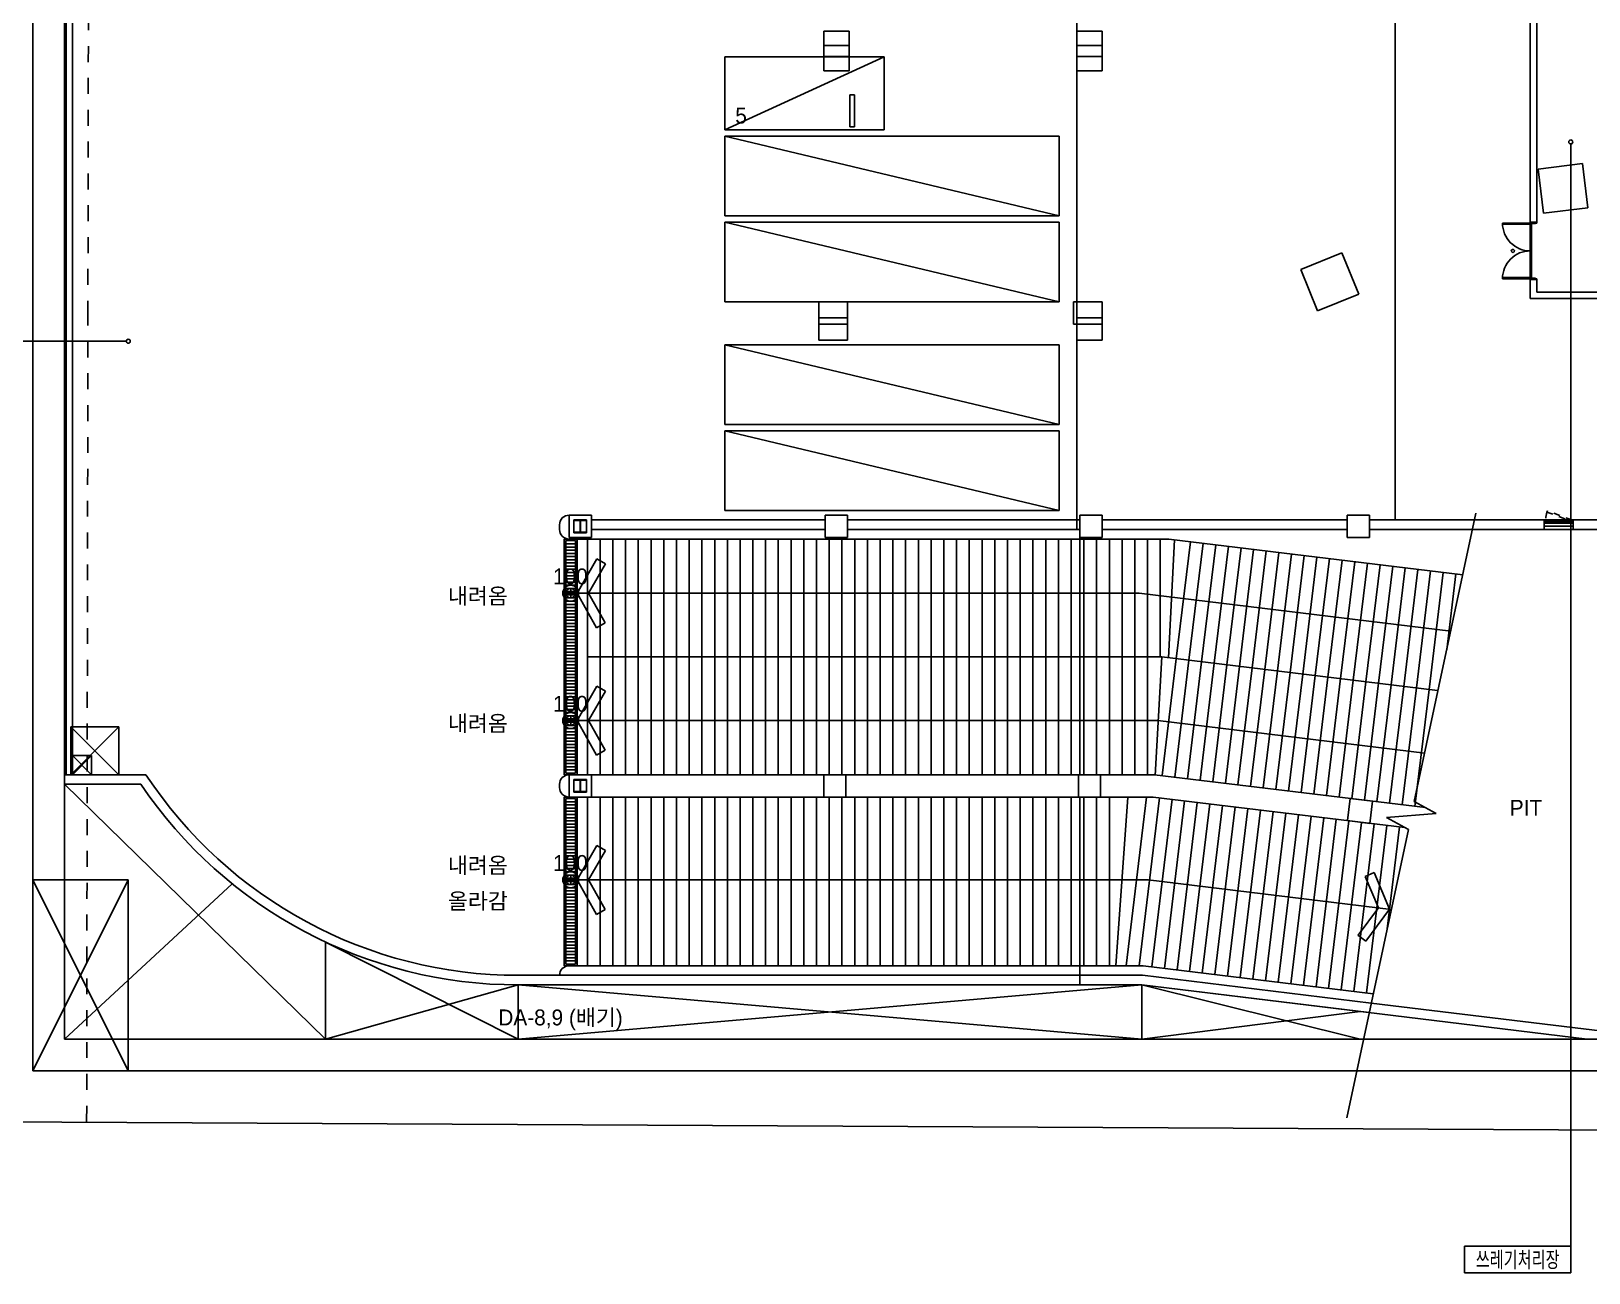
# Model space of a CAD drawing. Header units: millimetres. Extents: x -7718 to 421089, y 87466 to 341395.
# Drawn here: x 322653 to 371592, y 87466 to 126459 of the extents above; entities that cross this region are included whole.
import ezdxf
from ezdxf.enums import TextEntityAlignment as Align

# ---------------------------------------------------------------- set-up
doc = ezdxf.new("R2010")
doc.units = ezdxf.units.MM
doc.header["$LTSCALE"] = 200
doc.header["$MEASUREMENT"] = 0
doc.linetypes.add('CONTINOUS', pattern=[0])
doc.linetypes.add('HIDDEN', pattern=[2, 1, -1])
for name, color, linetype in [('e-plan', 9, 'CONTINUOUS'), ('e-room-box', 7, 'CONTINUOUS'), ('e-text', 6, 'CONTINUOUS')]:
    doc.layers.add(name, color=color, linetype=linetype)
doc.styles.add('kiahn', font='HY울릉도L.TTF')
doc.styles.add('돋움', font='Dotum.ttf')

msp = doc.modelspace()

# ---------------------------------------------------------------- linework, layer by layer
at = {"layer": 'e-plan', "linetype": 'HIDDEN', "ltscale": 2.5}
for p, q in [((324436, 117490), (324485, 148787)), ((324396, 92214), (324436, 117490))]:
    msp.add_line(p, q, dxfattribs=at)
at = {"layer": 'e-plan'}
for p, q in [((323703, 94809), (323703, 148609)), ((322703, 93809), (322703, 147609)), ((323753, 103109), (323753, 147609)), ((323953, 103109), (323953, 147609)), ((365503, 131344), (365503, 111109)), ((355503, 111109), (355503, 130159)), ((369753, 127075), (369753, 120459)), ((369953, 127006), (369953, 120459)), ((348353, 126009), (347553, 126009)), ((347553, 126009), (347553, 125209)), ((348353, 125209), (348353, 126009)), ((356303, 126009), (355503, 126009)), ((355503, 126009), (355503, 125209)), ((356303, 125209), (356303, 126009)), ((344449, 123356), (349449, 125656)), ((344449, 123356), (344449, 125656)), ((344449, 125656), (349449, 125656)), ((349449, 125656), (349449, 123356)), ((347553, 125209), (348353, 125209)), ((355503, 125209), (356303, 125209)), ((348374, 123456), (348374, 124456)), ((348374, 124456), (348524, 124456)), ((348524, 124456), (348524, 123456)), ((349449, 123356), (344449, 123356)), ((348524, 123456), (348374, 123456)), ((354949, 120659), (344449, 123159)), ((344449, 123159), (344449, 120659)), ((354949, 123159), (344449, 123159)), ((354949, 120659), (354949, 123159)), ((344449, 120659), (354949, 120659)), ((354949, 117959), (344449, 120459)), ((344449, 120459), (344449, 117959)), ((354949, 120459), (344449, 120459)), ((354949, 117959), (354949, 120459)), ((368878, 120434), (369753, 120434)), ((368878, 120394), (368878, 120434)), ((369753, 120394), (368878, 120394)), ((369753, 120459), (369953, 120459)), ((369953, 120459), (369753, 120459)), ((369753, 120459), (369753, 120434)), ((369753, 118684), (369753, 120434)), ((369753, 120434), (369793, 120434)), ((369753, 120434), (369753, 120394)), ((369793, 120434), (369793, 120414)), ((369793, 120414), (369793, 118704)), ((369793, 120414), (369913, 120414)), ((369913, 120414), (369913, 120434)), ((369913, 120434), (369953, 120434)), ((369953, 120434), (369953, 120459)), ((369753, 118724), (368878, 118724)), ((368878, 118724), (368878, 118684)), ((368878, 118684), (369753, 118684)), ((369753, 118684), (369753, 118724)), ((369753, 118659), (369753, 118684)), ((369753, 118684), (369793, 118684)), ((369753, 118659), (369953, 118659)), ((369753, 118659), (369753, 118059)), ((369953, 118659), (369753, 118659)), ((369793, 118684), (369793, 118704)), ((369793, 118704), (369913, 118704)), ((369913, 118704), (369913, 118684)), ((369913, 118684), (369953, 118684)), ((369953, 118684), (369953, 118659)), ((369953, 118659), (369953, 118259)), ((344449, 117959), (354949, 117959)), ((348303, 117959), (347403, 117959)), ((347403, 117959), (347403, 117259)), ((348303, 117259), (348303, 117959)), ((356303, 117959), (355403, 117959)), ((355403, 117959), (355403, 117259)), ((356303, 117259), (356303, 117959)), ((380803, 118059), (369753, 118059)), ((379103, 118259), (369953, 118259)), ((348303, 117459), (347403, 117459)), ((347403, 117459), (347403, 116759)), ((348303, 116759), (348303, 117459)), ((356303, 117459), (355503, 117459)), ((355503, 117459), (355503, 116759)), ((356303, 116759), (356303, 117459)), ((347403, 117259), (348303, 117259)), ((355403, 117259), (356303, 117259)), ((354949, 114109), (344449, 116609)), ((344449, 116609), (344449, 114109)), ((354949, 116609), (344449, 116609)), ((347403, 116759), (348303, 116759)), ((354949, 114109), (354949, 116609)), ((355503, 116759), (356303, 116759)), ((344449, 114109), (354949, 114109)), ((354949, 111409), (344449, 113909)), ((344449, 113909), (344449, 111409)), ((354949, 113909), (344449, 113909)), ((354949, 111409), (354949, 113909)), ((339603, 111259), (339553, 111259)), ((340253, 111259), (339553, 111259)), ((339553, 111259), (339553, 110559)), ((339703, 111109), (340103, 111109)), ((339703, 110709), (339703, 111109)), ((339703, 111088), (339703, 111109)), ((339703, 111109), (339903, 111109)), ((339903, 111109), (340103, 111109)), ((340103, 111109), (340103, 110709)), ((340103, 111109), (340103, 111088)), ((340253, 110559), (340253, 111259)), ((340253, 111109), (347603, 111109)), ((344449, 111409), (354949, 111409)), ((348303, 111259), (347603, 111259)), ((347603, 111259), (347603, 110559)), ((348303, 110559), (348303, 111259)), ((348303, 111109), (355603, 111109)), ((356303, 111259), (355603, 111259)), ((355603, 111259), (355603, 110559)), ((356303, 110559), (356303, 111259)), ((356303, 111109), (364003, 111109)), ((364703, 111259), (364003, 111259)), ((364003, 111259), (364003, 110559)), ((364703, 110559), (364703, 111259)), ((364703, 111109), (372103, 111109)), ((366108, 102266), (368041, 111323)), ((370183, 111109), (370183, 110809)), ((370193, 111109), (370193, 111009)), ((370228, 111109), (370193, 111109)), ((371058, 111109), (370228, 111109)), ((370228, 111059), (370228, 111109)), ((371058, 111059), (371058, 111109)), ((371058, 111109), (371093, 111109)), ((371093, 111109), (371093, 111009)), ((371103, 111109), (371103, 110809)), ((339253, 110809), (339253, 110959)), ((339887, 111088), (339703, 111088)), ((339703, 110709), (339703, 110730)), ((339703, 110730), (339887, 110730)), ((340103, 110709), (339703, 110709)), ((340103, 110709), (339703, 110709)), ((339897, 110740), (339897, 111078)), ((339909, 111078), (339909, 110740)), ((340103, 111088), (339919, 111088)), ((339919, 110730), (340103, 110730)), ((340103, 110730), (340103, 110709)), ((340253, 110809), (347603, 110809)), ((348303, 110809), (355603, 110809)), ((356303, 110809), (364003, 110809)), ((364703, 110809), (372103, 110809)), ((371103, 110909), (370183, 110909)), ((371103, 110909), (370183, 110909)), ((370193, 111009), (370228, 111009)), ((370243, 111059), (370228, 111059)), ((370228, 111009), (370243, 111009)), ((371043, 111059), (370243, 111059)), ((370243, 111009), (370243, 111059)), ((371043, 111009), (370243, 111009)), ((371043, 111009), (371043, 111059)), ((371043, 111059), (371058, 111059)), ((371058, 111009), (371043, 111009)), ((371093, 111009), (371058, 111009)), ((371103, 110909), (371103, 110909)), ((339403, 106809), (339403, 110509)), ((339403, 110509), (339803, 110509)), ((339453, 106809), (339453, 110459)), ((339453, 110459), (339753, 110459)), ((339453, 110359), (339753, 110359)), ((339453, 110259), (339753, 110259)), ((339453, 110159), (339753, 110159)), ((339553, 110559), (340253, 110559)), ((339553, 110509), (358397, 110509)), ((339753, 110459), (339753, 106809)), ((339803, 110509), (339803, 106809)), ((347603, 110559), (348303, 110559)), ((355603, 110559), (356303, 110559)), ((367628, 109387), (358397, 110509)), ((364003, 110559), (364703, 110559)), ((339453, 110059), (339753, 110059)), ((339453, 109959), (339753, 109959)), ((339453, 109859), (339753, 109859)), ((339453, 109759), (339753, 109759)), ((339453, 109659), (339753, 109659)), ((339803, 108809), (340426, 109888)), ((340158, 108807), (340692, 109732)), ((340426, 109888), (340693, 109734)), ((339453, 109559), (339753, 109559)), ((339453, 109459), (339753, 109459)), ((339453, 109359), (339753, 109359)), ((339453, 109259), (339753, 109259)), ((339453, 109159), (339753, 109159)), ((339453, 109059), (339753, 109059)), ((339453, 108959), (339753, 108959)), ((339453, 108859), (339753, 108859)), ((339453, 108759), (339753, 108759)), ((339453, 108659), (339753, 108659)), ((339803, 108809), (357465, 108809)), ((340417, 107724), (339803, 108809)), ((340158, 108807), (340684, 107878)), ((367251, 107619), (357465, 108809)), ((339453, 108559), (339753, 108559)), ((339453, 108459), (339753, 108459)), ((339453, 108359), (339753, 108359)), ((339453, 108259), (339753, 108259)), ((339453, 108159), (339753, 108159)), ((339453, 108059), (339753, 108059)), ((339453, 107959), (339753, 107959)), ((339453, 107859), (339753, 107859)), ((339453, 107759), (339753, 107759)), ((340685, 107876), (340417, 107724)), ((339453, 107659), (339753, 107659)), ((339453, 107559), (339753, 107559)), ((339453, 107459), (339753, 107459)), ((339453, 107359), (339753, 107359)), ((339453, 107259), (339753, 107259)), ((339403, 106809), (339403, 103109)), ((339453, 107159), (339753, 107159)), ((339453, 107059), (339753, 107059)), ((339453, 106959), (339753, 106959)), ((339453, 106859), (339753, 106859)), ((339453, 106809), (339453, 103159)), ((339453, 106759), (339753, 106759)), ((339753, 103159), (339753, 106809)), ((339803, 103109), (339803, 106809)), ((339453, 106659), (339753, 106659)), ((339453, 106559), (339753, 106559)), ((339453, 106459), (339753, 106459)), ((339453, 106359), (339753, 106359)), ((339453, 106259), (339753, 106259)), ((339453, 106159), (339753, 106159)), ((339453, 106059), (339753, 106059)), ((339453, 105959), (339753, 105959)), ((339453, 105859), (339753, 105859)), ((339453, 105759), (339753, 105759)), ((339803, 104809), (340426, 105888)), ((340158, 104807), (340692, 105732)), ((340426, 105888), (340693, 105734)), ((339453, 105659), (339753, 105659)), ((339453, 105559), (339753, 105559)), ((339453, 105459), (339753, 105459)), ((339453, 105359), (339753, 105359)), ((339453, 105259), (339753, 105259)), ((339453, 105159), (339753, 105159)), ((339453, 105059), (339753, 105059)), ((339453, 104959), (339753, 104959)), ((339453, 104859), (339753, 104859)), ((339453, 104759), (339753, 104759)), ((339803, 104809), (358052, 104809)), ((340417, 103724), (339803, 104809)), ((340158, 104807), (340684, 103878)), ((366434, 103790), (358052, 104809)), ((325403, 103109), (323903, 104609)), ((323903, 103109), (325403, 104609)), ((325403, 104609), (323903, 104609)), ((323903, 104609), (323903, 103109)), ((325403, 103109), (325403, 104609)), ((339453, 104659), (339753, 104659)), ((339453, 104559), (339753, 104559)), ((339453, 104459), (339753, 104459)), ((339453, 104359), (339753, 104359)), ((339453, 104259), (339753, 104259)), ((339453, 104159), (339753, 104159)), ((339453, 104059), (339753, 104059)), ((339453, 103959), (339753, 103959)), ((339453, 103859), (339753, 103859)), ((339453, 103759), (339753, 103759)), ((340685, 103876), (340417, 103724)), ((323953, 103109), (324553, 103709)), ((324553, 103109), (323953, 103709)), ((323953, 103709), (324553, 103709)), ((323953, 103109), (323953, 103709)), ((324553, 103709), (324553, 103109)), ((339453, 103659), (339753, 103659)), ((339453, 103559), (339753, 103559)), ((339453, 103459), (339753, 103459)), ((339453, 103359), (339753, 103359)), ((323703, 103109), (326260, 103109)), ((323703, 102809), (331903, 94809)), ((323703, 102809), (326100, 102809)), ((323903, 103109), (325403, 103109)), ((324553, 103109), (323953, 103109)), ((339253, 102709), (339253, 102809)), ((339403, 103109), (339803, 103109)), ((339453, 103259), (339753, 103259)), ((339453, 103159), (339753, 103159)), ((340253, 103109), (339553, 103109)), ((339553, 103109), (339553, 102409)), ((339703, 102959), (340103, 102959)), ((339703, 102559), (339703, 102959)), ((339703, 102938), (339703, 102959)), ((339703, 102959), (339903, 102959)), ((339887, 102938), (339703, 102938)), ((339897, 102590), (339897, 102928)), ((339903, 102959), (340103, 102959)), ((339909, 102928), (339909, 102590)), ((340103, 102938), (339919, 102938)), ((340103, 102959), (340103, 102559)), ((340103, 102959), (340103, 102938)), ((340253, 102409), (340253, 103109)), ((348253, 103109), (347553, 103109)), ((347553, 103109), (347553, 102409)), ((348253, 102409), (348253, 103109)), ((356253, 103109), (355553, 103109)), ((355553, 103109), (355553, 102409)), ((356253, 102409), (356253, 103109)), ((339403, 98709), (339403, 102409)), ((339403, 102409), (339803, 102409)), ((339453, 98709), (339453, 102359)), ((339453, 102359), (339753, 102359)), ((339553, 102409), (340253, 102409)), ((339703, 102559), (339703, 102580)), ((339703, 102580), (339887, 102580)), ((340103, 102559), (339703, 102559)), ((340103, 102559), (339703, 102559)), ((339753, 102359), (339753, 98709)), ((339803, 102409), (339803, 98709)), ((339919, 102580), (340103, 102580)), ((340103, 102580), (340103, 102559)), ((347553, 102409), (348253, 102409)), ((355553, 102409), (356253, 102409)), ((364097, 102361), (364013, 101667)), ((364792, 102277), (364097, 102361)), ((339453, 102259), (339753, 102259)), ((339453, 102159), (339753, 102159)), ((339453, 102059), (339753, 102059)), ((339453, 101959), (339753, 101959)), ((339453, 101859), (339753, 101859)), ((364708, 101582), (364792, 102277)), ((365234, 101763), (366795, 101890)), ((366795, 101890), (366108, 102266)), ((339453, 101759), (339753, 101759)), ((339453, 101659), (339753, 101659)), ((339453, 101559), (339753, 101559)), ((339453, 101459), (339753, 101459)), ((339453, 101359), (339753, 101359)), ((363988, 92330), (365921, 101386)), ((364013, 101667), (364708, 101582)), ((365921, 101386), (365234, 101763)), ((339453, 101259), (339753, 101259)), ((339453, 101159), (339753, 101159)), ((339453, 101059), (339753, 101059)), ((339453, 100959), (339753, 100959)), ((339453, 100859), (339753, 100859)), ((339803, 99809), (340426, 100888)), ((340426, 100888), (340693, 100734)), ((339403, 100809), (339403, 97109)), ((339453, 100809), (339453, 97159)), ((339453, 100759), (339753, 100759)), ((339453, 100759), (339753, 100759)), ((339453, 100659), (339753, 100659)), ((339453, 100659), (339753, 100659)), ((339453, 100559), (339753, 100559)), ((339453, 100559), (339753, 100559)), ((339453, 100459), (339753, 100459)), ((339453, 100459), (339753, 100459)), ((339453, 100359), (339753, 100359)), ((339453, 100359), (339753, 100359)), ((339753, 97159), (339753, 100809)), ((339803, 97109), (339803, 100809)), ((340158, 99807), (340692, 100732)), ((339453, 100259), (339753, 100259)), ((339453, 100259), (339753, 100259)), ((339453, 100159), (339753, 100159)), ((339453, 100159), (339753, 100159)), ((339453, 100059), (339753, 100059)), ((339453, 100059), (339753, 100059)), ((339453, 99959), (339753, 99959)), ((339453, 99959), (339753, 99959)), ((339453, 99859), (339753, 99859)), ((339453, 99859), (339753, 99859)), ((364847, 100036), (364563, 99917)), ((364978, 98930), (364564, 99914)), ((365331, 98887), (364847, 100036)), ((323703, 94809), (328964, 99687)), ((339453, 99759), (339753, 99759)), ((339453, 99759), (339753, 99759)), ((339453, 99659), (339753, 99659)), ((339453, 99659), (339753, 99659)), ((339453, 99559), (339753, 99559)), ((339453, 99559), (339753, 99559)), ((339453, 99459), (339753, 99459)), ((339453, 99459), (339753, 99459)), ((339453, 99359), (339753, 99359)), ((339453, 99359), (339753, 99359)), ((339803, 99809), (357749, 99809)), ((340417, 98724), (339803, 99809)), ((340158, 99807), (340684, 98878)), ((365386, 98881), (357749, 99809)), ((339453, 99259), (339753, 99259)), ((339453, 99259), (339753, 99259)), ((339453, 99159), (339753, 99159)), ((339453, 99159), (339753, 99159)), ((339453, 99059), (339753, 99059)), ((339453, 99059), (339753, 99059)), ((339453, 98959), (339753, 98959)), ((339453, 98959), (339753, 98959)), ((339453, 98859), (339753, 98859)), ((339453, 98859), (339753, 98859)), ((340685, 98876), (340417, 98724)), ((364978, 98930), (364340, 98074)), ((364586, 97887), (365331, 98887)), ((339453, 98759), (339753, 98759)), ((339453, 98759), (339753, 98759)), ((339453, 98659), (339753, 98659)), ((339453, 98559), (339753, 98559)), ((339453, 98459), (339753, 98459)), ((339453, 98359), (339753, 98359)), ((339453, 98259), (339753, 98259)), ((339453, 98159), (339753, 98159)), ((339453, 98059), (339753, 98059)), ((339453, 97959), (339753, 97959)), ((364338, 98072), (364586, 97887)), ((331903, 97851), (331903, 94809)), ((331903, 97851), (337953, 94809)), ((339453, 97859), (339753, 97859)), ((339453, 97759), (339753, 97759)), ((339453, 97659), (339753, 97659)), ((339453, 97559), (339753, 97559)), ((339453, 97459), (339753, 97459)), ((339403, 97109), (339803, 97109)), ((339453, 97359), (339753, 97359)), ((339453, 97259), (339753, 97259)), ((339453, 97159), (339753, 97159)), ((357586, 97109), (339553, 97109)), ((364820, 96229), (357586, 97109)), ((331903, 94809), (337953, 96509)), ((357568, 96809), (337953, 96809)), ((357549, 96509), (337953, 96509)), ((337953, 94809), (357549, 96509)), ((357549, 94809), (337953, 96509)), ((337953, 96509), (337953, 94809)), ((364694, 95640), (357549, 96509)), ((357549, 96509), (364403, 94809)), ((357549, 96509), (357549, 94809)), ((364757, 95935), (357568, 96809)), ((364757, 95935), (372379, 95009)), ((357549, 94809), (364403, 95676)), ((409753, 94809), (323703, 94809)), ((410753, 93809), (322703, 93809)), ((319396, 92222), (414325, 91724))]:
    msp.add_line(p, q, dxfattribs=at)
at = {"layer": 'e-plan', "ltscale": 0.5}
for p, q in [((355503, 130159), (355503, 117959)), ((348353, 126459), (347553, 126459)), ((347553, 126459), (347553, 125659)), ((348353, 125659), (348353, 126459)), ((356303, 126459), (355503, 126459)), ((355503, 126459), (355503, 125659)), ((356303, 125659), (356303, 126459)), ((347553, 125659), (348353, 125659)), ((355503, 125659), (356303, 125659)), ((371389, 122300), (369999, 122130)), ((369999, 122130), (370170, 120740)), ((371559, 120911), (371389, 122300)), ((370170, 120740), (371559, 120911)), ((363836, 119500), (362538, 118975)), ((364360, 118202), (363836, 119500)), ((362538, 118975), (363062, 117677)), ((355503, 117959), (355403, 117959)), ((355403, 117959), (355403, 117259)), ((363062, 117677), (364360, 118202)), ((355403, 117259), (355503, 117259)), ((355503, 117259), (355503, 111109)), ((355503, 111109), (355503, 110809)), ((355503, 110809), (355603, 110809)), ((355603, 110809), (355603, 110559)), ((355603, 110559), (355603, 108809)), ((355603, 108809), (355603, 107917)), ((355603, 107917), (355603, 103109)), ((355603, 103109), (355553, 103109)), ((355553, 103109), (355553, 102409)), ((355553, 102409), (355603, 102409)), ((355603, 102409), (355603, 96509)), ((325703, 99809), (322703, 93809)), ((322703, 99809), (325703, 93809)), ((322703, 99809), (325703, 99809)), ((322703, 93809), (322703, 99809)), ((325703, 99809), (325703, 93809)), ((355603, 96509), (357549, 96509)), ((357549, 96509), (371538, 94809)), ((325703, 93809), (322703, 93809))]:
    msp.add_line(p, q, dxfattribs=at)
at = {"layer": 'e-plan', "linetype": 'HIDDEN'}
for p, q in [((370288, 111394), (370276, 111356)), ((370276, 111356), (371043, 111071)), ((371058, 111109), (370288, 111394)), ((371043, 111071), (371058, 111109))]:
    msp.add_line(p, q, dxfattribs=at)
at = {"layer": 'e-plan', "linetype": 'Continuous'}
for p, q in [((340127, 106809), (340127, 110509)), ((340527, 106809), (340527, 110509)), ((340927, 106809), (340927, 110509)), ((341327, 106809), (341327, 110509)), ((341727, 106809), (341727, 110509)), ((342127, 106809), (342127, 110509)), ((342527, 106809), (342527, 110509)), ((342927, 106809), (342927, 110509)), ((343327, 106809), (343327, 110509)), ((343727, 106809), (343727, 110509)), ((344127, 106809), (344127, 110509)), ((344527, 106809), (344527, 110509)), ((344927, 106809), (344927, 110509)), ((345327, 106809), (345327, 110509)), ((345727, 106809), (345727, 110509)), ((346127, 106809), (346127, 110509)), ((346527, 106809), (346527, 110509)), ((346927, 106809), (346927, 110509)), ((347327, 106809), (347327, 110509)), ((347727, 106809), (347727, 110509)), ((348127, 106809), (348127, 110509)), ((348527, 106809), (348527, 110509)), ((348927, 106809), (348927, 110509)), ((349327, 106809), (349327, 110509)), ((349727, 106809), (349727, 110509)), ((350127, 106809), (350127, 110509)), ((350527, 106809), (350527, 110509)), ((350927, 106809), (350927, 110509)), ((351327, 106809), (351327, 110509)), ((351727, 106809), (351727, 110509)), ((352127, 106809), (352127, 110509)), ((352527, 106809), (352527, 110509)), ((352927, 106809), (352927, 110509)), ((353327, 106809), (353327, 110509)), ((353727, 106809), (353727, 110509)), ((354127, 106809), (354127, 110509)), ((354527, 106809), (354527, 110509)), ((354927, 106809), (354927, 110509)), ((355327, 106809), (355327, 110509)), ((355727, 106809), (355727, 110509)), ((356127, 106809), (356127, 110509)), ((356527, 106809), (356527, 110509)), ((356927, 106809), (356927, 110509)), ((357327, 106809), (357327, 110509)), ((357727, 106809), (357727, 110509)), ((358127, 106809), (358127, 110509)), ((358571, 110487), (358383, 106783)), ((359076, 110426), (358630, 106753)), ((359473, 110378), (359027, 106705)), ((359870, 110330), (359425, 106656)), ((360267, 110281), (359822, 106608)), ((360664, 110233), (360219, 106560)), ((361061, 110185), (360616, 106512)), ((361458, 110137), (361013, 106463)), ((361855, 110088), (361410, 106415)), ((362252, 110040), (361807, 106367)), ((362649, 109992), (362204, 106319)), ((363046, 109944), (362601, 106270)), ((363443, 109895), (362998, 106222)), ((363841, 109847), (363395, 106174)), ((364238, 109799), (363792, 106126)), ((364635, 109751), (364189, 106077)), ((365032, 109702), (364587, 106029)), ((365429, 109654), (364984, 105981)), ((365826, 109606), (365381, 105933)), ((366223, 109558), (365778, 105884)), ((366620, 109509), (366175, 105836)), ((367017, 109461), (366572, 105788)), ((367414, 109413), (367126, 107033)), ((340127, 103109), (340127, 106809)), ((340127, 106809), (358173, 106809)), ((340527, 103109), (340527, 106809)), ((340927, 103109), (340927, 106809)), ((341327, 103109), (341327, 106809)), ((341727, 103109), (341727, 106809)), ((342127, 103109), (342127, 106809)), ((342527, 103109), (342527, 106809)), ((342927, 103109), (342927, 106809)), ((343327, 103109), (343327, 106809)), ((343727, 103109), (343727, 106809)), ((344127, 103109), (344127, 106809)), ((344527, 103109), (344527, 106809)), ((344927, 103109), (344927, 106809)), ((345327, 103109), (345327, 106809)), ((345727, 103109), (345727, 106809)), ((346127, 103109), (346127, 106809)), ((346527, 103109), (346527, 106809)), ((346927, 103109), (346927, 106809)), ((347327, 103109), (347327, 106809)), ((347727, 103109), (347727, 106809)), ((348127, 103109), (348127, 106809)), ((348527, 103109), (348527, 106809)), ((348927, 103109), (348927, 106809)), ((349327, 103109), (349327, 106809)), ((349727, 103109), (349727, 106809)), ((350127, 103109), (350127, 106809)), ((350527, 103109), (350527, 106809)), ((350927, 103109), (350927, 106809)), ((351327, 103109), (351327, 106809)), ((351727, 103109), (351727, 106809)), ((352127, 103109), (352127, 106809)), ((352527, 103109), (352527, 106809)), ((352927, 103109), (352927, 106809)), ((353327, 103109), (353327, 106809)), ((353727, 103109), (353727, 106809)), ((354127, 103109), (354127, 106809)), ((354527, 103109), (354527, 106809)), ((354927, 103109), (354927, 106809)), ((355327, 103109), (355327, 106809)), ((355727, 103109), (355727, 106809)), ((356127, 103109), (356127, 106809)), ((356527, 103109), (356527, 106809)), ((356927, 103109), (356927, 106809)), ((357327, 103109), (357327, 106809)), ((357727, 103109), (357727, 106809)), ((358172, 106809), (357963, 103085)), ((366835, 105756), (358173, 106809)), ((358630, 106753), (358185, 103080)), ((359027, 106705), (358582, 103031)), ((359425, 106656), (358979, 102983)), ((359822, 106608), (359376, 102935)), ((360219, 106560), (359773, 102887)), ((360616, 106512), (360171, 102839)), ((361013, 106463), (360568, 102790)), ((361410, 106415), (360965, 102742)), ((361807, 106367), (361362, 102694)), ((362204, 106319), (361759, 102646)), ((362601, 106270), (362156, 102597)), ((362998, 106222), (362553, 102549)), ((363395, 106174), (362950, 102501)), ((363792, 106126), (363347, 102453)), ((364189, 106077), (363744, 102404)), ((364587, 106029), (364141, 102356)), ((364984, 105981), (364538, 102308)), ((365381, 105933), (364935, 102260)), ((365778, 105884), (365333, 102211)), ((366175, 105836), (365730, 102163)), ((366572, 105788), (366127, 102115)), ((339553, 103109), (357949, 103109)), ((366458, 102075), (357949, 103109)), ((339553, 102409), (357906, 102409)), ((340127, 102409), (340127, 97109)), ((340527, 102409), (340527, 97109)), ((340927, 102409), (340927, 97109)), ((341327, 102409), (341327, 97109)), ((341727, 102409), (341727, 97109)), ((342127, 102409), (342127, 97109)), ((342527, 102409), (342527, 97109)), ((342927, 102409), (342927, 97109)), ((343327, 102409), (343327, 97109)), ((343727, 102409), (343727, 97109)), ((344127, 102409), (344127, 97109)), ((344527, 102409), (344527, 97109)), ((344927, 102409), (344927, 97109)), ((345327, 102409), (345327, 97109)), ((345727, 102409), (345727, 97109)), ((346127, 102409), (346127, 97109)), ((346527, 102409), (346527, 97109)), ((346927, 102409), (346927, 97109)), ((347327, 102409), (347327, 97109)), ((347727, 102409), (347727, 97109)), ((348127, 102409), (348127, 97109)), ((348527, 102409), (348527, 97109)), ((348927, 102409), (348927, 97109)), ((349327, 102409), (349327, 97109)), ((349727, 102409), (349727, 97109)), ((350127, 102409), (350127, 97109)), ((350527, 102409), (350527, 97109)), ((350927, 102409), (350927, 97109)), ((351327, 102409), (351327, 97109)), ((351727, 102409), (351727, 97109)), ((352127, 102409), (352127, 97109)), ((352527, 102409), (352527, 97109)), ((352927, 102409), (352927, 97109)), ((353327, 102409), (353327, 97109)), ((353727, 102409), (353727, 97109)), ((354127, 102409), (354127, 97109)), ((354527, 102409), (354527, 97109)), ((354927, 102409), (354927, 97109)), ((355327, 102409), (355327, 97109)), ((355727, 102409), (355727, 97109)), ((356127, 102409), (356127, 97109)), ((356527, 102409), (356527, 97109)), ((357105, 102409), (356730, 97109)), ((357699, 102409), (357057, 97109)), ((358099, 102385), (357459, 97109)), ((358496, 102337), (357858, 97075)), ((365807, 101448), (357906, 102409)), ((358893, 102289), (358255, 97027)), ((359290, 102240), (358653, 96979)), ((359687, 102192), (359050, 96931)), ((360084, 102144), (359447, 96882)), ((360482, 102096), (359844, 96834)), ((360879, 102047), (360241, 96786)), ((361276, 101999), (360638, 96738)), ((361673, 101951), (361035, 96689)), ((362070, 101903), (361432, 96641)), ((362467, 101854), (361829, 96593)), ((362864, 101806), (362226, 96545)), ((363261, 101758), (362623, 96496)), ((363658, 101710), (363020, 96448)), ((364055, 101661), (363417, 96400)), ((364452, 101613), (363815, 96352)), ((364849, 101565), (364212, 96303)), ((365246, 101517), (364609, 96255)), ((365644, 101468), (365256, 98274))]:
    msp.add_line(p, q, dxfattribs=at)
at = {"layer": 'e-plan', "linetype": 'CONTINOUS'}
for p, q in [((339478, 108809), (339728, 108809)), ((339603, 108684), (339603, 108934)), ((339478, 104809), (339728, 104809)), ((339603, 104684), (339603, 104934)), ((339603, 99684), (339603, 99934)), ((339478, 99809), (339728, 99809))]:
    msp.add_line(p, q, dxfattribs=at)
at = {"layer": 'e-plan', "linetype": 'ByBlock'}
for p, q in [((339553, 108842), (339553, 108859)), ((339553, 108859), (339569, 108859)), ((339553, 108759), (339553, 108775)), ((339569, 108759), (339553, 108759)), ((339636, 108859), (339653, 108859)), ((339653, 108759), (339636, 108759)), ((339653, 108859), (339653, 108842)), ((339653, 108775), (339653, 108759)), ((339553, 104842), (339553, 104859)), ((339553, 104859), (339569, 104859)), ((339553, 104759), (339553, 104775)), ((339569, 104759), (339553, 104759)), ((339636, 104859), (339653, 104859)), ((339653, 104759), (339636, 104759)), ((339653, 104859), (339653, 104842)), ((339653, 104775), (339653, 104759)), ((339553, 99842), (339553, 99859)), ((339553, 99859), (339569, 99859)), ((339636, 99859), (339653, 99859)), ((339653, 99859), (339653, 99842)), ((339553, 99759), (339553, 99775)), ((339569, 99759), (339553, 99759)), ((339653, 99759), (339636, 99759)), ((339653, 99775), (339653, 99759))]:
    msp.add_line(p, q, dxfattribs=at)
for centre, radius in [((339603, 108809), 250), ((339603, 108809), 150), ((339603, 104809), 250), ((339603, 104809), 150), ((339603, 99809), 250), ((339603, 99809), 150)]:
    msp.add_circle(centre, radius, dxfattribs=at)
at = {"layer": 'e-plan', "linetype": 'Continuous'}
for centre in [(339603, 108809), (339603, 104809), (339603, 99809)]:
    msp.add_circle(centre, 50, dxfattribs=at)
at = {"layer": 'e-plan'}
for centre, radius, start, end in [((369753, 120434), 875, 180, 270.0002), ((369753, 118684), 875, 89.9999, 180.0001), ((369203, 119559), 50, 60, 240), ((369203, 119559), 50, 240, 60), ((339553, 110959), 300, 89.9999, 180), ((339553, 110809), 300, 180, 270), ((339887, 111078), 10, 0, 90), ((339887, 110740), 10, 270, 0), ((339919, 111078), 10, 90, 180), ((339919, 110740), 10, 180, 270), ((337953, 110809), 14300, 214.017, 270), ((337953, 110809), 14000, 213.3669, 270), ((339553, 102809), 300, 90, 180), ((339887, 102928), 10, 0, 90), ((339919, 102928), 10, 90, 180), ((339553, 102709), 300, 180, 270), ((339887, 102590), 10, 270, 0), ((339919, 102590), 10, 180, 270), ((339553, 96809), 300, 90, 180)]:
    msp.add_arc(centre, radius, start, end, dxfattribs=at)
at = {"layer": 'e-plan', "linetype": 'HIDDEN'}
msp.add_arc((372207, 110851), 1996, 165.3415, 172.5948, dxfattribs=at)
at = {"layer": 'e-plan'}
for p in [(339903, 110909), (339903, 102759)]:
    msp.add_point(p, dxfattribs=at)
at = {"layer": 'e-room-box'}
for p, q in [((371023, 122918), (371023, 88300)), ((325642, 116722), (317299, 116722)), ((371023, 88300), (367690, 88300)), ((367690, 88300), (367690, 87466)), ((371023, 87466), (371023, 88300)), ((371023, 87466), (367690, 87466)), ((367690, 87466), (371023, 87466))]:
    msp.add_line(p, q, dxfattribs=at)
for centre, start, end in [((371023, 122980), 90, 270), ((371023, 122980), 270, 90), ((325704, 116722), 0, 180), ((325704, 116722), 180, 0)]:
    msp.add_arc(centre, 62.5, start, end, dxfattribs=at)

# ---------------------------------------------------------------- texts
at = {"layer": 'e-plan', "style": 'kiahn'}
msp.add_text('5', height=500, dxfattribs=at).set_placement((344774, 123807), align=Align.MIDDLE_LEFT)
for p in [(339595, 109336), (339595, 105336), (339595, 100336)]:
    msp.add_text('100', height=500, dxfattribs=at).set_placement(p, align=Align.MIDDLE_CENTER)
for s, p in [('내려옴', (335746, 108470)), ('내려옴', (335746, 104470)), ('내려옴', (335746, 100015)), ('올라감', (335746, 98891))]:
    msp.add_text(s, height=500, dxfattribs=at).set_placement(p)
for s, p in [('PIT', (370125, 101820)), ('DA-8,9 (배기)', (341238, 95237))]:
    msp.add_text(s, height=500, dxfattribs=at).set_placement(p, align=Align.RIGHT)
at = {"layer": 'e-text', "style": '돋움', "width": 0.7}
msp.add_text('쓰레기처리장', height=500, dxfattribs=at).set_placement((369356, 87883), align=Align.MIDDLE_CENTER)

doc.saveas('drawing.dxf')
